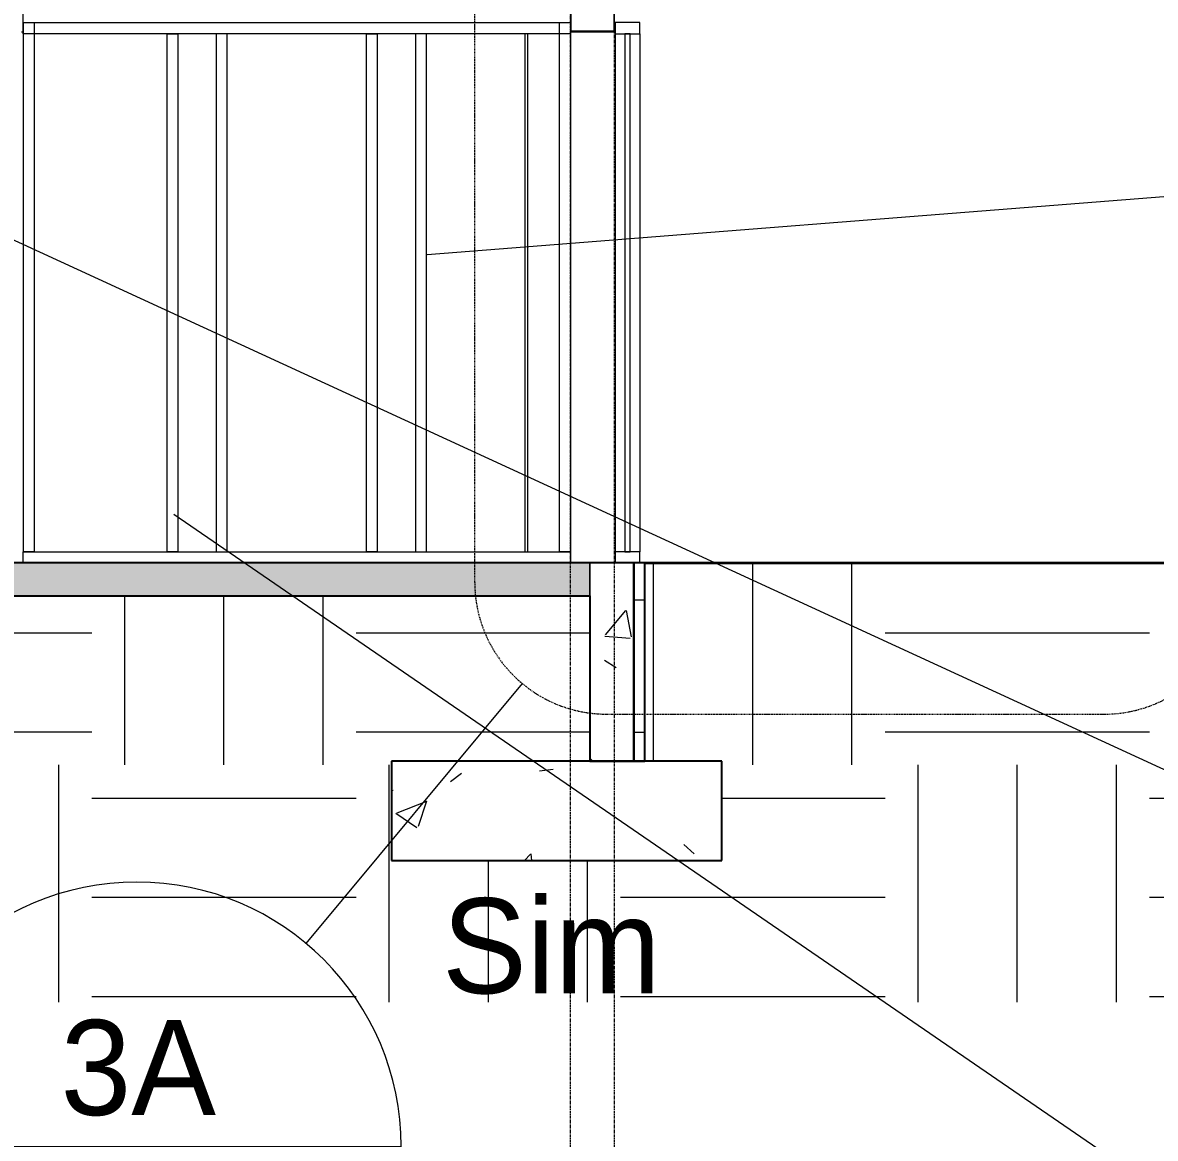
# Model space of a CAD drawing. Header units: inches. Extents: x -23445 to -52, y -314 to 853.
# Drawn here: x -10924.6 to -10719, y -104.4 to 98 of the extents above; entities that cross this region are included whole.
import ezdxf

# ---------------------------------------------------------------- set-up
doc = ezdxf.new("R2010")
doc.units = ezdxf.units.IN
doc.header["$MEASUREMENT"] = 0
doc.linetypes.add('Dash Dot 3_16_', pattern=[0.3125, 0.1875, -0.0625, 0, -0.0625])
doc.linetypes.add('Grid Line 1_2_', pattern=[0.875, 0.5, -0.125, 0.125, -0.125])
for name, color, linetype, lineweight in [('A-ANNO-IDEN', 131, 'Continuous', 9), ('A-ANNO-SYMB', 150, 'Continuous', 9), ('A-FLOR', 192, 'Continuous', 9), ('A-FLOR-LEVL', 51, 'Continuous', 9), ('A-FLOR-MCUT', 51, 'Continuous', 9), ('A-FLOR-PATT', 8, 'Continuous', 25), ('A-GLAZ-CURT', 52, 'Continuous', 9), ('A-GLAZ-CWMG', 51, 'Continuous', 9), ('A-WALL', 113, 'Continuous', 9), ('A-WALL-PATT', 111, 'Continuous', 25), ('C-TOPO', 7, 'Continuous', 9), ('I-WALL', 2, 'Continuous', 9), ('L-SITE-WALL', 31, 'Continuous', 9), ('S-BEAM', 12, 'Continuous', 9), ('S-COLS', 52, 'Continuous', 9), ('S-FNDN', 32, 'Continuous', 9), ('S-GRID', 1, 'Continuous', 9)]:
    doc.layers.add(name, color=color, linetype=linetype, lineweight=lineweight)
doc.styles.add('Century Gothic', font='GOTHIC.TTF', dxfattribs={"height": 17.245342})
pattern_1 = [(50, (22063.86, 65.275), (55.0854, -4.8198), [5.76, -63.36]), (355, (22063.86, 65.275), (-10.6557, 57.7685), [4.608, -50.688]), (100.451, (22068.45, 64.874), (44.4295, 52.9487), [4.895, -53.848]), (46.184, (22063.86, 80.635), (81.9644, -12.712), [8.64, -95.04]), (96.636, (22070.69, 79.576), (71.7815, 74.8124), [7.343, -80.772]), (351.184, (22063.86, 80.635), (71.782, 74.8124), [6.912, -76.032]), (21, (22071.54, 76.795), (45.842, -30.9215), [5.76, -63.36]), (326, (22071.54, 76.795), (18.687, 55.6915), [4.608, -50.688]), (71.451, (22075.36, 74.22), (64.529, 24.77), [4.895, -53.848]), (37.5, (22063.858, 65.275), (0.9339, 25.5668), [2.534, -47.539, 2.534, -48.922, -50.88]), (37.5, (22063.858, 65.275), (0.9339, 25.5668), [-101.53, 2.534, -48.346]), (7.5, (22063.858, 65.275), (20.20404, 30.2913), [2.534, -26.803, 2.534, -46.387, -19.392]), (7.5, (22063.858, 65.275), (20.20404, 30.2913), [-78.259, 2.534, -16.858]), (327.5, (22046.732, 65.275), (40.9978, -1.7324), [2.534, -16.666, 2.534, -57.37, -79.488]), (327.5, (22046.732, 65.275), (40.9978, -1.7324), [-79.104, 2.534, -76.954]), (317.5, (22039.052, 65.275), (44.7889, 7.6878), [2.534, -22.426, 2.534, -37.248, -56.448]), (317.5, (22039.052, 65.275), (44.7889, 7.6878), [-64.742, 2.534, -53.914])]
pattern_2 = [(0, (22063.86, 65.275), (48, 48), [48, -48]), (0, (22063.86, 83.275), (48, 48), [48, -48]), (0, (22063.86, 101.275), (48, 48), [48, -48]), (90, (22069.86, 107.275), (-48, 48), [48, -48]), (90, (22087.86, 107.275), (-48, 48), [48, -48]), (90, (22105.86, 107.275), (-48, 48), [48, -48])]

# ---------------------------------------------------------------- blocks, each defined once
blk = doc.blocks.new('Struct_Xcel_Sports Complex_rvt-3-Building Section - North_South looking East _ Lounge')
at = {"layer": 'A-FLOR-PATT', "lineweight": 9}
h = blk.add_hatch(dxfattribs=at)
h.set_pattern_fill('FP_40', style=0, pattern_type=2)
h.set_pattern_definition(pattern_1)
h.paths.add_polyline_path([(22790.8, -6), (22790.8, 0), (21132.3, 0), (21132.3, -6), (22724.07, -6)], flags=0)
at = {"layer": 'A-WALL-PATT', "lineweight": 9}
h = blk.add_hatch(dxfattribs=at)
h.set_pattern_fill('FP_40', style=0, pattern_type=2)
h.set_pattern_definition(pattern_1)
h.paths.add_polyline_path([(22798.8, -36), (22798.8, 0), (22790.8, 0), (22790.8, -36)], flags=0)
at = {"layer": 'S-FNDN'}
h = blk.add_hatch(dxfattribs=at)
h.set_pattern_fill('FP_40', color=256, style=0, pattern_type=2)
h.set_pattern_definition(pattern_1)
h.paths.add_polyline_path([(22754.8, -54), (22814.8, -54), (22814.8, -36), (22754.8, -36)], flags=0)
at = {"layer": 'A-FLOR', "color": 250, "lineweight": 25}
for p, q in [((22790.8, 0), (21143.55, 0)), ((21132.3, -6), (22790.8, -6))]:
    blk.add_line(p, q, dxfattribs=at)
at = {"layer": 'A-FLOR-MCUT', "color": 7}
blk.add_line((22790.8, -6), (22790.8, 0), dxfattribs=at)
at = {"layer": 'A-WALL', "color": 7}
blk.add_line((22790.8, 0), (22790.8, -6), dxfattribs=at)
at = {"layer": 'L-SITE-WALL', "color": 250, "lineweight": 25}
for p, q in [((22798.8, 0), (22790.8, 0)), ((22798.8, -36), (22798.8, 0)), ((22790.8, -6), (22790.8, -36)), ((22790.8, -36), (22798.8, -36))]:
    blk.add_line(p, q, dxfattribs=at)
at = {"layer": 'S-FNDN', "color": 250, "lineweight": 25}
for p, q in [((22814.8, -36), (22754.8, -36)), ((22754.8, -36), (22754.8, -54)), ((22814.8, -54), (22814.8, -36)), ((22754.8, -54), (22814.8, -54))]:
    blk.add_line(p, q, dxfattribs=at)
blk = doc.blocks.new('W-Wide Flange-Column - B2_D-1389335-Building Section - North_South looking East _ Lounge')
at = {"layer": 'S-COLS'}
for p, q in [((22779.05, 96), (22779.05, 2)), ((22779.49, 96), (22779.49, 2))]:
    blk.add_line(p, q, dxfattribs=at)
blk = doc.blocks.new('Girt_C - 8_D-1405484-Building Section - North_South looking East _ Lounge')
at = {"layer": 'S-BEAM'}
blk.add_line((22687.68, 96.32), (22687.93, 96.32), dxfattribs=at)
blk = doc.blocks.new('Girt_C - 8_D-1472944-Building Section - North_South looking East _ Lounge')
at = {"layer": 'S-BEAM'}
h = blk.add_hatch(dxfattribs=at)
h.set_pattern_fill('FP_38', color=256, style=0, pattern_type=2)
h.set_pattern_definition([(45, (22063.858, 65.275), (-19.007, 19.007), []), (45, (22063.858, 94.075), (-19.007, 19.007), [])])
h.paths.add_polyline_path([(22795.12, 96.32), (22795.12, 96.43), (22787.49, 96.43), (22787.49, 96.32), (22791.86, 96.32)], flags=0)
h.paths.add_polyline_path([(22787.41, 96.5), (22787.41, 99.77), (22787.95, 100.22), (22787.88, 100.3), (22787.3, 99.82), (22787.3, 96.51)], flags=0)
h.paths.add_polyline_path([(22795.19, 96.5), (22795.3, 96.51), (22795.3, 99.82), (22794.73, 100.3), (22794.66, 100.22), (22795.19, 99.77)], flags=0)
at = {"layer": 'S-BEAM', "lineweight": 15}
for p, q in [((22787.88, 100.3), (22787.3, 99.82)), ((22787.3, 99.82), (22787.3, 96.51)), ((22787.41, 99.77), (22787.95, 100.22)), ((22787.41, 96.5), (22787.41, 99.77)), ((22787.95, 100.22), (22787.88, 100.3)), ((22794.73, 100.3), (22794.66, 100.22)), ((22794.66, 100.22), (22795.19, 99.77)), ((22795.3, 99.82), (22794.73, 100.3)), ((22795.19, 99.77), (22795.19, 96.5)), ((22795.3, 96.51), (22795.3, 99.82)), ((22795.12, 96.43), (22787.49, 96.43)), ((22787.49, 96.32), (22795.12, 96.32))]:
    blk.add_line(p, q, dxfattribs=at)
for centre, radius, start, end in [((22787.49, 96.51), 0.187, 180, 270), ((22787.49, 96.51), 0.0782, 183.0424, 270), ((22795.12, 96.51), 0.188, 270, 0), ((22795.12, 96.51), 0.0782, 270, 357.8773)]:
    blk.add_arc(centre, radius, start, end, dxfattribs=at)
blk = doc.blocks.new('System Panel - INSULATED LOW-E GLAZING _SEE ELEVATIONS FOR U-FACTOR_ SHGC_ _ LT_-1142345-Building Section - North_South looking East _ Lounge')
at = {"layer": 'A-GLAZ-CURT'}
for p, q in [((22798.18, 96), (22797.18, 96)), ((22797.18, 96), (22797.18, 2)), ((22797.18, 96), (22798.18, 96)), ((22797.18, 96), (22797.18, 2)), ((22798.18, 2), (22798.18, 96)), ((22798.18, 2), (22798.18, 96)), ((22797.18, 2), (22798.18, 2)), ((22797.18, 2), (22798.18, 2))]:
    blk.add_line(p, q, dxfattribs=at)
blk = doc.blocks.new('Rectangular Mullion - Exterior 2_ x 4_5_-1305154-Building Section - North_South looking East _ Lounge')
at = {"layer": 'A-GLAZ-CWMG', "lineweight": 13}
for p, q in [((22799.93, 2), (22795.43, 2)), ((22795.43, 2), (22795.43, 0)), ((22795.43, 0), (22799.93, 0)), ((22799.93, 0), (22799.93, 2))]:
    blk.add_line(p, q, dxfattribs=at)
blk = doc.blocks.new('Rectangular Mullion - Exterior 2_ x 4_5_-1142343-Building Section - North_South looking East _ Lounge')
at = {"layer": 'A-GLAZ-CWMG'}
for p, q in [((22795.43, 96), (22797.18, 96)), ((22795.43, 96), (22795.43, 2)), ((22797.18, 96), (22798.18, 96)), ((22798.18, 96), (22799.93, 96)), ((22799.93, 96), (22799.93, 2)), ((22797.18, 2), (22795.43, 2)), ((22798.18, 2), (22797.18, 2)), ((22799.93, 2), (22798.18, 2))]:
    blk.add_line(p, q, dxfattribs=at)
blk = doc.blocks.new('Rectangular Mullion - Exterior 2_ x 4_5_-1115231-Building Section - North_South looking East _ Lounge')
at = {"layer": 'A-GLAZ-CWMG'}
for p, q in [((22759.18, 96), (22759.18, 2)), ((22761.18, 2), (22761.18, 96))]:
    blk.add_line(p, q, dxfattribs=at)
blk = doc.blocks.new('Rectangular Mullion - Exterior 2_ x 4_5_-827464-Building Section - North_South looking East _ Lounge')
at = {"layer": 'A-GLAZ-CWMG'}
for p, q in [((22722.99, 96), (22722.99, 2)), ((22724.99, 2), (22724.99, 96))]:
    blk.add_line(p, q, dxfattribs=at)
blk = doc.blocks.new('Rectangular Mullion - Exterior 2_ x 4_5_-1135285-Building Section - North_South looking East _ Lounge')
at = {"layer": 'A-GLAZ-CWMG', "lineweight": 13}
for p, q in [((22799.93, 98), (22795.43, 98)), ((22795.43, 98), (22795.43, 96)), ((22799.93, 96), (22799.93, 98)), ((22795.43, 96), (22799.93, 96))]:
    blk.add_line(p, q, dxfattribs=at)
blk = doc.blocks.new('Rectangular Mullion - Exterior 2_ x 4_5_-1142646-Building Section - North_South looking East _ Lounge')
at = {"layer": 'A-GLAZ-CWMG'}
for p, q in [((22687.93, 96), (22687.93, 98)), ((22715.05, 96), (22687.93, 96))]:
    blk.add_line(p, q, dxfattribs=at)
blk = doc.blocks.new('Rectangular Mullion - Exterior 2_ x 4_5_-1142584-Building Section - North_South looking East _ Lounge')
at = {"layer": 'A-GLAZ-CWMG'}
blk.add_line((22787.3, 96), (22751.24, 96), dxfattribs=at)
blk = doc.blocks.new('Rectangular Mullion - Exterior 2_ x 4_5_-1142585-Building Section - North_South looking East _ Lounge')
at = {"layer": 'A-GLAZ-CWMG'}
blk.add_line((22751.24, 96), (22715.05, 96), dxfattribs=at)
blk = doc.blocks.new('Rectangular Mullion - Exterior 2_ x 4_5_-1135311-Building Section - North_South looking East _ Lounge')
at = {"layer": 'A-GLAZ-CWMG'}
blk.add_line((22751.24, 2), (22787.3, 2), dxfattribs=at)
blk = doc.blocks.new('Rectangular Mullion - Exterior 2_ x 4_5_-769167-Building Section - North_South looking East _ Lounge')
at = {"layer": 'A-GLAZ-CWMG'}
blk.add_line((22715.05, 2), (22751.24, 2), dxfattribs=at)
blk = doc.blocks.new('Rectangular Mullion - Exterior 2_ x 4_5_-1142647-Building Section - North_South looking East _ Lounge')
at = {"layer": 'A-GLAZ-CWMG'}
for p, q in [((22687.93, 0), (22687.93, 2)), ((22687.93, 2), (22715.05, 2))]:
    blk.add_line(p, q, dxfattribs=at)
blk = doc.blocks.new('Rectangular Mullion - Exterior 2_ x 4_5_-1142586-Building Section - North_South looking East _ Lounge')
at = {"layer": 'A-GLAZ-CWMG'}
for p, q in [((22687.93, 98), (22687.93, 2)), ((22689.93, 98), (22689.93, 2)), ((22689.93, 2), (22687.93, 2))]:
    blk.add_line(p, q, dxfattribs=at)
blk = doc.blocks.new('Rectangular Mullion - Exterior 2_ x 4_5_-827470-Building Section - North_South looking East _ Lounge')
at = {"layer": 'A-GLAZ-CWMG'}
for p, q in [((22750.24, 96), (22752.24, 96)), ((22750.24, 96), (22750.24, 2)), ((22752.24, 96), (22752.24, 2)), ((22752.24, 2), (22750.24, 2))]:
    blk.add_line(p, q, dxfattribs=at)
blk = doc.blocks.new('Rectangular Mullion - Exterior 2_ x 4_5_-1142587-Building Section - North_South looking East _ Lounge')
at = {"layer": 'A-GLAZ-CWMG'}
for p, q in [((22785.3, 2), (22785.3, 98)), ((22787.3, 2), (22785.3, 2))]:
    blk.add_line(p, q, dxfattribs=at)
blk = doc.blocks.new('Section - Callout Head-19020-Building Section - North_South looking East _ Lounge')
at = {"layer": 'A-ANNO-SYMB'}
blk.add_line((22660.58, -105.93), (22756.58, -105.93), dxfattribs=at)
for start, end in [(0, 180), (180, 360)]:
    blk.add_arc((22708.58, -105.93), 48, start, end, dxfattribs=at)

msp = doc.modelspace()

# ---------------------------------------------------------------- hatches: boundary and pattern name
at = {"layer": 'A-WALL-PATT', "lineweight": 9}
h = msp.add_hatch(dxfattribs=at)
h.set_pattern_fill('FP_43', color=256, style=0, pattern_type=2)
h.set_pattern_definition([(0, (22063.858, 65.275), (0, 24), []), (90, (22063.858, 65.275), (-24, 1e-15), [])])
h.paths.add_polyline_path([(-10813.70602, -36), (-10811.70602, -36), (-10811.70602, 0), (-10813.70602, 0)], flags=0)
at = {"layer": 'C-TOPO'}
h = msp.add_hatch(dxfattribs=at)
h.set_pattern_fill('FP_36', color=256, style=0, pattern_type=2)
h.set_pattern_definition(pattern_2)
h.paths.add_polyline_path([(-11343.46802, -79.73125), (-10813.70602, -79.73125), (-10813.70602, -54), (-10857.70602, -54), (-10857.70602, -36), (-10821.70602, -36), (-10821.70602, -6), (-12480.20602, -6), (-12480.20602, -36), (-12414.45602, -36), (-12414.45602, -60), (-12534.45602, -60), (-12534.45602, -36), (-12490.20602, -36), (-12490.20602, 0), (-13057.52675, 0), (-13057.52675, -79.73125), (-11345.24538, -79.73125)], flags=0)
h.paths.add_polyline_path([(-11263.2267, -36), (-11332.45602, -36), (-11332.45602, -12), (-11194.45602, -12), (-11194.45602, -36), (-11198.30675, -36)], flags=0)
h.paths.add_polyline_path([(-11956.20602, -30), (-12016.20602, -30), (-12016.20602, -12), (-11956.20602, -12), (-11956.20602, -14.95636)], flags=0)
h.paths.add_polyline_path([(-11714.95602, -30), (-11774.95602, -30), (-11774.95602, -12), (-11714.95602, -12)], flags=0)
h.paths.add_polyline_path([(-12197.45602, -30), (-12257.45602, -30), (-12257.45602, -12), (-12197.45602, -12), (-12197.45602, -20.89639)], flags=0)
h.paths.add_polyline_path([(-11508.17675, -30), (-11533.70602, -30), (-11533.70602, -12), (-11473.70602, -12), (-11473.70602, -30)], flags=0)
h = msp.add_hatch(dxfattribs=at)
h.set_pattern_fill('FP_36', color=256, style=0, pattern_type=2)
h.set_pattern_definition(pattern_2)
h.paths.add_polyline_path([(-10663.17592, -79.73125), (-10660.44135, -79.73125), (-10660.44135, 0), (-10811.70602, 0), (-10811.70602, -36), (-10797.70602, -36), (-10797.70602, -54), (-10813.70602, -54), (-10813.70602, -79.73125), (-10668.59031, -79.73125)], flags=0)

# ---------------------------------------------------------------- linework, layer by layer
at = {"layer": 'A-ANNO-IDEN', "color": 153}
for p, q in [((-10947.21434, 68.17251), (-10686.57512, -51.72602)), ((-10851.23821, 55.95858), (-10686.57512, 68.92058)), ((-10897.17864, 8.81596), (-10686.57512, -135.68374))]:
    msp.add_line(p, q, dxfattribs=at)
at = {"layer": 'A-ANNO-SYMB', "linetype": 'Dash Dot 3_16_'}
for p, q in [((-10842.58905, 232.6192), (-10842.58905, -3.4647)), ((-10818.58905, -27.4647), (-10728.32768, -27.4647))]:
    msp.add_line(p, q, dxfattribs=at)
at = {"layer": 'A-ANNO-SYMB'}
msp.add_line((-10833.94803, -21.90655), (-10873.21158, -69.05113), dxfattribs=at)
at = {"layer": 'A-ANNO-SYMB', "linetype": 'Dash Dot 3_16_'}
for centre, start, end in [((-10818.58905, -3.4647), 180, 270), ((-10728.32768, -3.4647), 270, 360)]:
    msp.add_arc(centre, 24, start, end, dxfattribs=at)
at = {"layer": 'A-FLOR-LEVL', "linetype": 'Grid Line 1_2_'}
msp.add_line((-13250.908, 0), (-9946.97978, 0), dxfattribs=at)
at = {"layer": 'C-TOPO', "lineweight": 35}
for p, q in [((-10811.70602, 0), (-10728.63342, 0)), ((-10728.63342, 0), (-10715.17114, 0))]:
    msp.add_line(p, q, dxfattribs=at)
at = {"layer": 'C-TOPO'}
for p, q in [((-10728.63334, 0), (-10811.70602, 0)), ((-10715.17143, 0), (-10728.63334, 0))]:
    msp.add_line(p, q, dxfattribs=at)
at = {"layer": 'I-WALL'}
for p, q in [((-10924.58102, 148.78461), (-10924.58102, 98)), ((-10924.58102, 98), (-10825.20602, 98)), ((-10825.20602, 96.50781), (-10825.20602, 0))]:
    msp.add_line(p, q, dxfattribs=at)
at = {"layer": 'L-SITE-WALL', "lineweight": 25}
for p, q in [((-10813.70602, 0), (-10813.70602, -36)), ((-10811.70602, 0), (-10813.70602, 0)), ((-10811.70602, -36), (-10811.70602, 0)), ((-10813.70602, -36), (-10811.70602, -36))]:
    msp.add_line(p, q, dxfattribs=at)
at = {"layer": 'S-GRID', "linetype": 'Grid Line 1_2_'}
for p, q in [((-10825.20602, -273.16081), (-10825.20602, 738.65708)), ((-10825.20602, -273.16081), (-10825.20602, 738.65708)), ((-10817.20602, -273.16081), (-10817.20602, 738.65708)), ((-10817.20602, -273.16081), (-10817.20602, 738.65708))]:
    msp.add_line(p, q, dxfattribs=at)

# ---------------------------------------------------------------- block references
at = {"color": 130, "lineweight": 5}
msp.add_blockref('Struct_Xcel_Sports Complex_rvt-3-Building Section - North_South looking East _ Lounge', (-33612.50883, 0), dxfattribs=at)
at = {"layer": 'A-ANNO-SYMB'}
msp.add_blockref('Section - Callout Head-19020-Building Section - North_South looking East _ Lounge', (-33612.50883, 0), dxfattribs=at)
at = {"layer": 'A-GLAZ-CURT'}
msp.add_blockref('System Panel - INSULATED LOW-E GLAZING _SEE ELEVATIONS FOR U-FACTOR_ SHGC_ _ LT_-1142345-Building Section - North_South looking East _ Lounge', (-33612.50883, 0), dxfattribs=at)
at = {"layer": 'A-GLAZ-CWMG'}
for name, p in [('Rectangular Mullion - Exterior 2_ x 4_5_-1142646-Building Section - North_South looking East _ Lounge', (-33612.50883, 0)), ('Rectangular Mullion - Exterior 2_ x 4_5_-1142586-Building Section - North_South looking East _ Lounge', (-33612.50883, 0)), ('Rectangular Mullion - Exterior 2_ x 4_5_-1142587-Building Section - North_South looking East _ Lounge', (-33612.50883, 0)), ('Rectangular Mullion - Exterior 2_ x 4_5_-1135285-Building Section - North_South looking East _ Lounge', (-33612.50883, 0)), ('Rectangular Mullion - Exterior 2_ x 4_5_-827470-Building Section - North_South looking East _ Lounge', (-33648.69633, 0)), ('Rectangular Mullion - Exterior 2_ x 4_5_-1142585-Building Section - North_South looking East _ Lounge', (-33612.50883, 0)), ('Rectangular Mullion - Exterior 2_ x 4_5_-827464-Building Section - North_South looking East _ Lounge', (-33612.50883, 0)), ('Rectangular Mullion - Exterior 2_ x 4_5_-827470-Building Section - North_South looking East _ Lounge', (-33612.50883, 0)), ('Rectangular Mullion - Exterior 2_ x 4_5_-1142584-Building Section - North_South looking East _ Lounge', (-33612.50883, 0)), ('Rectangular Mullion - Exterior 2_ x 4_5_-1115231-Building Section - North_South looking East _ Lounge', (-33612.50883, 0)), ('Rectangular Mullion - Exterior 2_ x 4_5_-1142343-Building Section - North_South looking East _ Lounge', (-33612.50883, 0)), ('Rectangular Mullion - Exterior 2_ x 4_5_-1142647-Building Section - North_South looking East _ Lounge', (-33612.50883, 0)), ('Rectangular Mullion - Exterior 2_ x 4_5_-769167-Building Section - North_South looking East _ Lounge', (-33612.50883, 0)), ('Rectangular Mullion - Exterior 2_ x 4_5_-1135311-Building Section - North_South looking East _ Lounge', (-33612.50883, 0)), ('Rectangular Mullion - Exterior 2_ x 4_5_-1305154-Building Section - North_South looking East _ Lounge', (-33612.50883, 0))]:
    msp.add_blockref(name, p, dxfattribs=at)
at = {"layer": 'S-BEAM'}
for name in ['Girt_C - 8_D-1405484-Building Section - North_South looking East _ Lounge', 'Girt_C - 8_D-1472944-Building Section - North_South looking East _ Lounge']:
    msp.add_blockref(name, (-33612.50883, 0), dxfattribs=at)
at = {"layer": 'S-COLS'}
msp.add_blockref('W-Wide Flange-Column - B2_D-1389335-Building Section - North_South looking East _ Lounge', (-33612.50883, 0), dxfattribs=at)

# ---------------------------------------------------------------- texts
at = {"layer": 'A-ANNO-SYMB', "char_height": 17.245342, "line_spacing_factor": 0.984117, "style": 'Century Gothic'}
for s, insert, width, attachment_point in [('Sim', (-10848.50548, -60.86186), 46.224, 1), ('3A', (-10903.65269, -82.95349), 36.936, 2)]:
    msp.add_mtext(s, dxfattribs=dict(at, insert=insert, width=width, attachment_point=attachment_point))

doc.saveas('drawing.dxf')
